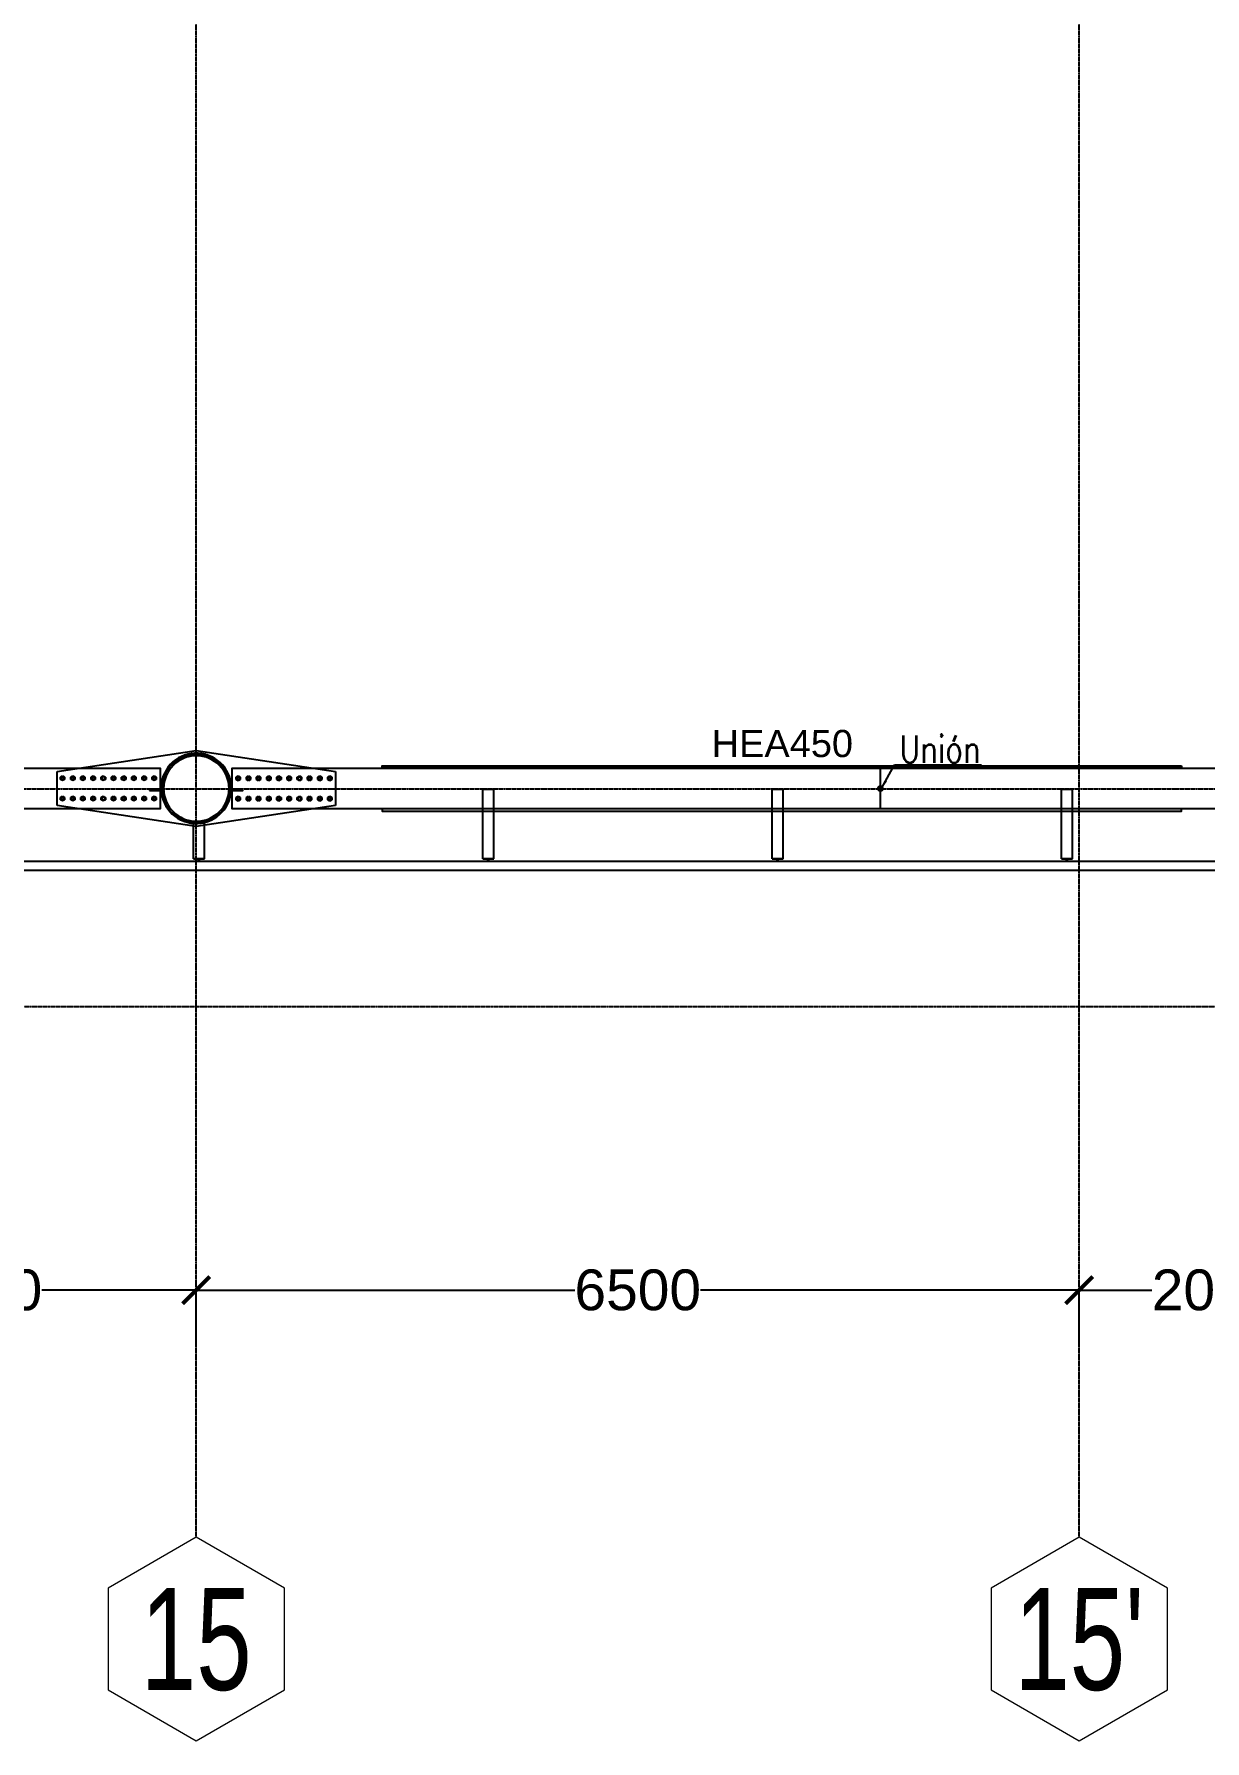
# Model space of a CAD drawing. Header units: millimetres. Extents: x -12345 to 95575, y -14368 to 31862.
# Drawn here: x 75306 to 83925, y -5407 to 7156 of the extents above; entities that cross this region are included whole.
import ezdxf
from ezdxf.enums import TextEntityAlignment as Align

# ---------------------------------------------------------------- set-up
doc = ezdxf.new("R2010")
doc.units = ezdxf.units.MM
doc.header["$LTSCALE"] = 0.95
doc.linetypes.add('DXK_LINE_DOT3', pattern=[5.9187, 2.979, -0.9799, 0.9799, -0.9799])
doc.layers.get('0').update_dxf_attribs({"color": 255})
for name, color, linetype, lineweight in [('0-3', 250, 'Continuous', 5), ('E_COLUMNAS-1', 1, 'Continuous', 25), ('E_COLUMNAS-3', 1, 'Continuous', 35), ('E_TEXTO', 3, 'Continuous', 9), ('E_VIGAS-1', 254, 'Continuous', 25), ('HCB_EJES', 1, 'DXK_LINE_DOT3', 9), ('S-COLS-HDLN-1', 52, 'Continuous', 9)]:
    doc.layers.add(name, color=color, linetype=linetype, lineweight=lineweight)
for name, color, linetype in [('COTAS', 8, 'Continuous'), ('HCB-EJES', 1, 'Continuous'), ('HCB-ROTULOS', 2, 'Continuous'), ('HCB_VIGAS', 4, 'Continuous'), ('UNIÒN', 6, 'Continuous')]:
    doc.layers.add(name, color=color, linetype=linetype)
doc.styles.add('CNI_COTAS', font='romans.shx', dxfattribs={"width": 0.8})
doc.styles.add('VERDANA', font='arial.ttf')
doc.dimstyles.new('1.125', dxfattribs={"dimscale": 0, "dimtxt": 300, "dimasz": 200, "dimexe": 4, "dimexo": 4, "dimgap": 15, "dimtad": 0, "dimdec": 0, "dimzin": 4, "dimdsep": 46, "dimtxsty": 'VERDANA', "dimblk": 'ARCHTICK', "dimcen": -10, "dimclrd": 256, "dimclrt": 3, "dimadec": 0, "dimazin": 0, "dimtfac": 1, "dimtdec": 0, "dimtmove": 2, "dimatfit": 0, "dimldrblk": 'OBLIQUE', "dimfxl": 0.05, "dimtolj": 1, "dimtzin": 0, "dimarcsym": 0})
doc.dimstyles.new('UNIÒN', dxfattribs={"dimscale": 0, "dimtxt": 200, "dimasz": 60, "dimexe": 4, "dimexo": 4, "dimgap": 15, "dimtad": 1, "dimdec": 0, "dimzin": 4, "dimdsep": 46, "dimtxsty": 'CNI_COTAS', "dimcen": -0.09, "dimclrd": 6, "dimclrt": 3, "dimadec": 0, "dimazin": 0, "dimtfac": 1, "dimtdec": 0, "dimtmove": 2, "dimatfit": 0, "dimfxl": 0.05, "dimtolj": 1, "dimtzin": 0, "dimarcsym": 0})

# ---------------------------------------------------------------- blocks, each defined once
blk = doc.blocks.new('EST_SFM_VIGA-METALICA-SECCION-C - EST_SFM_VIGA-METALICA-UPN160-1509776-_10_00m_N_E_-NIVEL-3 DOC')
at = {"layer": 'E_VIGAS-1'}
for p, q in [((44.822, 0.047), (-44.831, 0.047)), ((-44.831, -0.018), (44.822, -0.018))]:
    blk.add_line(p, q, dxfattribs=at)
blk = doc.blocks.new('DCTIB_CNI_EST_MOD-1A-FAC_0001_rvt-2-_10_00m_N_E_-NIVEL-3 DOC')
at = {"layer": 'E_VIGAS-1'}
for p, q in [((-4.053, 142.261), (-3.971, 142.261)), ((-4.053, 141.749), (-4.053, 142.261)), ((-3.971, 141.749), (-3.971, 142.261)), ((-1.923, 142.261), (-1.841, 142.261)), ((-1.923, 141.749), (-1.923, 142.261)), ((-1.841, 141.749), (-1.841, 142.261)), ((0.207, 142.261), (0.289, 142.261)), ((0.207, 141.749), (0.207, 142.261)), ((0.289, 141.749), (0.289, 142.261)), ((-6.183, 142.013), (-6.101, 142.013)), ((-6.183, 141.749), (-6.183, 142.013)), ((-6.101, 141.749), (-6.101, 142.013)), ((-6.101, 141.749), (-6.183, 141.749)), ((-6.183, 141.748), (-6.183, 141.749)), ((-6.183, 141.749), (-6.101, 141.749)), ((-6.155, 141.748), (-6.183, 141.748)), ((-6.145, 141.743), (-6.145, 141.748)), ((-6.145, 141.729), (-6.145, 141.743)), ((-6.14, 141.748), (-6.14, 141.743)), ((-6.14, 141.743), (-6.14, 141.729)), ((-6.101, 141.748), (-6.129, 141.748)), ((-6.101, 141.749), (-6.101, 141.748)), ((-3.971, 141.749), (-4.053, 141.749)), ((-4.053, 141.748), (-4.053, 141.749)), ((-4.053, 141.749), (-3.971, 141.749)), ((-4.025, 141.748), (-4.053, 141.748)), ((-4.015, 141.743), (-4.015, 141.748)), ((-4.015, 141.729), (-4.015, 141.743)), ((-4.01, 141.748), (-4.01, 141.743)), ((-4.01, 141.743), (-4.01, 141.729)), ((-3.971, 141.748), (-3.999, 141.748)), ((-3.971, 141.749), (-3.971, 141.748)), ((-1.841, 141.749), (-1.923, 141.749)), ((-1.923, 141.748), (-1.923, 141.749)), ((-1.923, 141.749), (-1.841, 141.749)), ((-1.895, 141.748), (-1.923, 141.748)), ((-1.885, 141.743), (-1.885, 141.748)), ((-1.885, 141.729), (-1.885, 141.743)), ((-1.88, 141.748), (-1.88, 141.743)), ((-1.88, 141.743), (-1.88, 141.729)), ((-1.841, 141.748), (-1.869, 141.748)), ((-1.841, 141.749), (-1.841, 141.748)), ((0.289, 141.749), (0.207, 141.749)), ((0.207, 141.748), (0.207, 141.749)), ((0.207, 141.749), (0.289, 141.749)), ((0.235, 141.748), (0.207, 141.748)), ((0.245, 141.743), (0.245, 141.748)), ((0.245, 141.729), (0.245, 141.743)), ((0.25, 141.748), (0.25, 141.743)), ((0.25, 141.743), (0.25, 141.729)), ((0.289, 141.748), (0.261, 141.748)), ((0.289, 141.749), (0.289, 141.748))]:
    blk.add_line(p, q, dxfattribs=at)
for points, knots in [([(-6.155, 141.748), (-6.154, 141.748), (-6.153, 141.748), (-6.15, 141.748), (-6.148, 141.747), (-6.146, 141.747), (-6.145, 141.745), (-6.145, 141.744), (-6.145, 141.743)], [0, 0, 0, 0, 0.142857, 0.285714, 0.428571, 0.571429, 0.785714, 1, 1, 1, 1]), ([(-6.145, 141.743), (-6.145, 141.744), (-6.145, 141.746), (-6.147, 141.747), (-6.148, 141.747), (-6.15, 141.748), (-6.151, 141.748), (-6.152, 141.748), (-6.154, 141.748), (-6.155, 141.748)], [0, 0, 0, 0, 0.285714, 0.428571, 0.571429, 0.678571, 0.732143, 0.785714, 1, 1, 1, 1]), ([(-6.129, 141.748), (-6.13, 141.748), (-6.131, 141.748), (-6.134, 141.748), (-6.136, 141.747), (-6.138, 141.747), (-6.139, 141.745), (-6.14, 141.744), (-6.14, 141.743)], [0, 0, 0, 0, 0.142857, 0.285714, 0.428571, 0.571429, 0.785714, 1, 1, 1, 1]), ([(-6.14, 141.743), (-6.14, 141.744), (-6.139, 141.746), (-6.138, 141.747), (-6.136, 141.747), (-6.135, 141.748), (-6.134, 141.748), (-6.132, 141.748), (-6.13, 141.748), (-6.129, 141.748)], [0, 0, 0, 0, 0.285714, 0.428571, 0.571429, 0.678571, 0.732143, 0.785714, 1, 1, 1, 1]), ([(-4.025, 141.748), (-4.024, 141.748), (-4.023, 141.748), (-4.02, 141.748), (-4.018, 141.747), (-4.016, 141.747), (-4.015, 141.745), (-4.015, 141.744), (-4.015, 141.743)], [0, 0, 0, 0, 0.142857, 0.285714, 0.428571, 0.571429, 0.785714, 1, 1, 1, 1]), ([(-4.015, 141.743), (-4.015, 141.744), (-4.015, 141.746), (-4.017, 141.747), (-4.018, 141.747), (-4.02, 141.748), (-4.021, 141.748), (-4.022, 141.748), (-4.024, 141.748), (-4.025, 141.748)], [0, 0, 0, 0, 0.285714, 0.428571, 0.571429, 0.678571, 0.732143, 0.785714, 1, 1, 1, 1]), ([(-3.999, 141.748), (-4, 141.748), (-4.001, 141.748), (-4.004, 141.748), (-4.006, 141.747), (-4.008, 141.747), (-4.009, 141.745), (-4.01, 141.744), (-4.01, 141.743)], [0, 0, 0, 0, 0.142857, 0.285714, 0.428571, 0.571429, 0.785714, 1, 1, 1, 1]), ([(-4.01, 141.743), (-4.01, 141.744), (-4.009, 141.746), (-4.008, 141.747), (-4.006, 141.747), (-4.005, 141.748), (-4.004, 141.748), (-4.002, 141.748), (-4, 141.748), (-3.999, 141.748)], [0, 0, 0, 0, 0.285714, 0.428571, 0.571429, 0.678571, 0.732143, 0.785714, 1, 1, 1, 1]), ([(-1.895, 141.748), (-1.894, 141.748), (-1.893, 141.748), (-1.89, 141.748), (-1.888, 141.747), (-1.886, 141.747), (-1.885, 141.745), (-1.885, 141.744), (-1.885, 141.743)], [0, 0, 0, 0, 0.142857, 0.285714, 0.428571, 0.571429, 0.785714, 1, 1, 1, 1]), ([(-1.885, 141.743), (-1.885, 141.744), (-1.885, 141.746), (-1.887, 141.747), (-1.888, 141.747), (-1.89, 141.748), (-1.891, 141.748), (-1.892, 141.748), (-1.894, 141.748), (-1.895, 141.748)], [0, 0, 0, 0, 0.285714, 0.428571, 0.571429, 0.678571, 0.732143, 0.785714, 1, 1, 1, 1]), ([(-1.869, 141.748), (-1.87, 141.748), (-1.871, 141.748), (-1.874, 141.748), (-1.876, 141.747), (-1.878, 141.747), (-1.879, 141.745), (-1.88, 141.744), (-1.88, 141.743)], [0, 0, 0, 0, 0.142857, 0.285714, 0.428571, 0.571429, 0.785714, 1, 1, 1, 1]), ([(-1.88, 141.743), (-1.88, 141.744), (-1.879, 141.746), (-1.878, 141.747), (-1.876, 141.747), (-1.875, 141.748), (-1.874, 141.748), (-1.872, 141.748), (-1.87, 141.748), (-1.869, 141.748)], [0, 0, 0, 0, 0.285714, 0.428571, 0.571429, 0.678571, 0.732143, 0.785714, 1, 1, 1, 1]), ([(0.235, 141.748), (0.236, 141.748), (0.237, 141.748), (0.24, 141.748), (0.242, 141.747), (0.244, 141.747), (0.245, 141.745), (0.245, 141.744), (0.245, 141.743)], [0, 0, 0, 0, 0.142857, 0.285714, 0.428571, 0.571429, 0.785714, 1, 1, 1, 1]), ([(0.245, 141.743), (0.245, 141.744), (0.245, 141.746), (0.243, 141.747), (0.242, 141.747), (0.24, 141.748), (0.239, 141.748), (0.238, 141.748), (0.236, 141.748), (0.235, 141.748)], [0, 0, 0, 0, 0.285714, 0.428571, 0.571429, 0.678571, 0.732143, 0.785714, 1, 1, 1, 1]), ([(0.261, 141.748), (0.26, 141.748), (0.259, 141.748), (0.256, 141.748), (0.254, 141.747), (0.252, 141.747), (0.251, 141.745), (0.25, 141.744), (0.25, 141.743)], [0, 0, 0, 0, 0.142857, 0.285714, 0.428571, 0.571429, 0.785714, 1, 1, 1, 1]), ([(0.25, 141.743), (0.25, 141.744), (0.251, 141.746), (0.252, 141.747), (0.254, 141.747), (0.255, 141.748), (0.256, 141.748), (0.258, 141.748), (0.26, 141.748), (0.261, 141.748)], [0, 0, 0, 0, 0.285714, 0.428571, 0.571429, 0.678571, 0.732143, 0.785714, 1, 1, 1, 1])]:
    blk.add_open_spline(points, degree=3, knots=knots, dxfattribs=at)
blk.add_blockref('EST_SFM_VIGA-METALICA-SECCION-C - EST_SFM_VIGA-METALICA-UPN160-1509776-_10_00m_N_E_-NIVEL-3 DOC', (-41.042, 141.682), dxfattribs=at)
blk = doc.blocks.new('EST_SCM_COLUMNA-METALICA-SECCION-CIRCULAR - EST_SCM_COLUMNA-TUBULAR-CIRCULAR_PTEØ_20__e_12_7mm-2797865-_10_00m_N_E_-NIVEL-3 DOC')
at = {"layer": 'S-COLS-HDLN-1'}
h = blk.add_hatch(dxfattribs=at)
h.set_pattern_fill('FP_12', color=256, style=0, pattern_type=2)
h.set_pattern_definition([(45, (-142.266, -6.162), (-0.15909903, 0.15909903), [])])
h.paths.add_polyline_path([(-0.254, 0), (-0.248, -0.054), (-0.231, -0.105), (-0.204, -0.15), (-0.17, -0.189), (-0.127, -0.22), (-0.078, -0.242), (-0.027, -0.253), (0.027, -0.253), (0.078, -0.242), (0.131, -0.217), (0.17, -0.189), (0.205, -0.149), (0.232, -0.103), (0.248, -0.053), (0.253, 0.008), (0.248, 0.054), (0.231, 0.105), (0.204, 0.15), (0.17, 0.189), (0.127, 0.22), (0.078, 0.242), (0.021, 0.253), (-0.027, 0.253), (-0.078, 0.242), (-0.131, 0.217), (-0.17, 0.189), (-0.205, 0.149), (-0.232, 0.103), (-0.248, 0.053), (-0.253, 0.008)])
h.paths.add_polyline_path([(-0.241, 0), (-0.235, 0.054), (-0.217, 0.105), (-0.189, 0.15), (-0.15, 0.189), (-0.097, 0.22), (-0.054, 0.235), (0.006, 0.241), (0.054, 0.235), (0.109, 0.215), (0.155, 0.184), (0.189, 0.149), (0.218, 0.103), (0.235, 0.053), (0.241, 0), (0.235, -0.054), (0.217, -0.105), (0.189, -0.15), (0.15, -0.189), (0.097, -0.22), (0.052, -0.235), (0, -0.241), (-0.055, -0.235), (-0.105, -0.217), (-0.15, -0.189), (-0.189, -0.149), (-0.218, -0.103), (-0.235, -0.053)])
at = {"layer": 'E_COLUMNAS-1'}
for radius, start, end in [(0.254, 360, 180), (0.241, 0, 180), (0.254, 180, 360), (0.241, 180, 0)]:
    blk.add_arc((0, 0), radius, start, end, dxfattribs=at)
blk = doc.blocks.new('Part-72574620-2263 - 1471')
at = {"color": 253, "linetype": 'Continuous'}
for p, q in [((88199, 7909), (89223, 8062)), ((89223, 8062), (90247, 7909)), ((88199, 7659), (88199, 7909)), ((90247, 7909), (90247, 7659)), ((89223, 7504), (88199, 7659)), ((90247, 7659), (89223, 7504))]:
    blk.add_line(p, q, dxfattribs=at)
for start, end in [(81, 261), (261, 81)]:
    blk.add_arc((89223, 7785), 259, start, end, dxfattribs=at)
blk = doc.blocks.new('Bolt-72574620-2264 - 1471')
at = {"color": 253, "linetype": 'Continuous'}
for p, q in [((89517, 7867), (89532, 7876)), ((89517, 7850), (89517, 7867)), ((89532, 7841), (89517, 7850)), ((89532, 7876), (89547, 7867)), ((89547, 7850), (89532, 7841)), ((89547, 7867), (89547, 7850)), ((89592, 7867), (89607, 7876)), ((89592, 7850), (89592, 7867)), ((89607, 7841), (89592, 7850)), ((89607, 7876), (89622, 7867)), ((89622, 7850), (89607, 7841)), ((89622, 7867), (89622, 7850)), ((89667, 7867), (89682, 7876)), ((89667, 7850), (89667, 7867)), ((89682, 7841), (89667, 7850)), ((89682, 7876), (89697, 7867)), ((89697, 7850), (89682, 7841)), ((89697, 7867), (89697, 7850)), ((89742, 7867), (89757, 7876)), ((89742, 7850), (89742, 7867)), ((89757, 7841), (89742, 7850)), ((89757, 7876), (89772, 7867)), ((89772, 7850), (89757, 7841)), ((89772, 7867), (89772, 7850)), ((89817, 7867), (89832, 7876)), ((89817, 7850), (89817, 7867)), ((89832, 7841), (89817, 7850)), ((89832, 7876), (89847, 7867)), ((89847, 7850), (89832, 7841)), ((89847, 7867), (89847, 7850)), ((89892, 7867), (89907, 7876)), ((89892, 7850), (89892, 7867)), ((89907, 7841), (89892, 7850)), ((89907, 7876), (89922, 7867)), ((89922, 7850), (89907, 7841)), ((89922, 7867), (89922, 7850)), ((89967, 7867), (89982, 7876)), ((89967, 7850), (89967, 7867)), ((89982, 7841), (89967, 7850)), ((89982, 7876), (89997, 7867)), ((89997, 7850), (89982, 7841)), ((89997, 7867), (89997, 7850)), ((90042, 7867), (90057, 7876)), ((90042, 7850), (90042, 7867)), ((90057, 7841), (90042, 7850)), ((90057, 7876), (90072, 7867)), ((90072, 7850), (90057, 7841)), ((90072, 7867), (90072, 7850)), ((90117, 7867), (90132, 7876)), ((90117, 7850), (90117, 7867)), ((90132, 7841), (90117, 7850)), ((90132, 7876), (90147, 7867)), ((90147, 7850), (90132, 7841)), ((90147, 7867), (90147, 7850)), ((90192, 7867), (90207, 7876)), ((90192, 7850), (90192, 7867)), ((90207, 7841), (90192, 7850)), ((90207, 7876), (90222, 7867)), ((90222, 7850), (90207, 7841)), ((90222, 7867), (90222, 7850)), ((89517, 7717), (89532, 7726)), ((89517, 7700), (89517, 7717)), ((89532, 7691), (89517, 7700)), ((89532, 7726), (89547, 7717)), ((89547, 7700), (89532, 7691)), ((89547, 7717), (89547, 7700)), ((89592, 7717), (89607, 7726)), ((89592, 7700), (89592, 7717)), ((89607, 7691), (89592, 7700)), ((89607, 7726), (89622, 7717)), ((89622, 7700), (89607, 7691)), ((89622, 7717), (89622, 7700)), ((89667, 7717), (89682, 7726)), ((89667, 7700), (89667, 7717)), ((89682, 7691), (89667, 7700)), ((89682, 7726), (89697, 7717)), ((89697, 7700), (89682, 7691)), ((89697, 7717), (89697, 7700)), ((89742, 7717), (89757, 7726)), ((89742, 7700), (89742, 7717)), ((89757, 7691), (89742, 7700)), ((89757, 7726), (89772, 7717)), ((89772, 7700), (89757, 7691)), ((89772, 7717), (89772, 7700)), ((89817, 7717), (89832, 7726)), ((89817, 7700), (89817, 7717)), ((89832, 7691), (89817, 7700)), ((89832, 7726), (89847, 7717)), ((89847, 7700), (89832, 7691)), ((89847, 7717), (89847, 7700)), ((89892, 7717), (89907, 7726)), ((89892, 7700), (89892, 7717)), ((89907, 7691), (89892, 7700)), ((89907, 7726), (89922, 7717)), ((89922, 7700), (89907, 7691)), ((89922, 7717), (89922, 7700)), ((89967, 7717), (89982, 7726)), ((89967, 7700), (89967, 7717)), ((89982, 7691), (89967, 7700)), ((89982, 7726), (89997, 7717)), ((89997, 7700), (89982, 7691)), ((89997, 7717), (89997, 7700)), ((90042, 7717), (90057, 7726)), ((90042, 7700), (90042, 7717)), ((90057, 7691), (90042, 7700)), ((90057, 7726), (90072, 7717)), ((90072, 7700), (90057, 7691)), ((90072, 7717), (90072, 7700)), ((90117, 7717), (90132, 7726)), ((90117, 7700), (90117, 7717)), ((90132, 7691), (90117, 7700)), ((90132, 7726), (90147, 7717)), ((90147, 7700), (90132, 7691)), ((90147, 7717), (90147, 7700)), ((90192, 7717), (90207, 7726)), ((90192, 7700), (90192, 7717)), ((90207, 7691), (90192, 7700)), ((90207, 7726), (90222, 7717)), ((90222, 7700), (90207, 7691)), ((90222, 7717), (90222, 7700))]:
    blk.add_line(p, q, dxfattribs=at)
for centre, radius, start, end in [((89532, 7858), 11.5, 18, 198), ((89532, 7858), 11.5, 198, 18), ((89532, 7858), 10, 90, 270), ((89532, 7858), 10, 270, 90), ((89607, 7858), 11.5, 18, 198), ((89607, 7858), 11.5, 198, 18), ((89607, 7858), 10, 90, 270), ((89607, 7858), 10, 270, 90), ((89682, 7858), 11.5, 18, 198), ((89682, 7858), 11.5, 198, 18), ((89682, 7858), 10, 90, 270), ((89682, 7858), 10, 270, 90), ((89757, 7858), 11.5, 18, 198), ((89757, 7858), 11.5, 198, 18), ((89757, 7858), 10, 90, 270), ((89757, 7858), 10, 270, 90), ((89832, 7858), 11.5, 18, 198), ((89832, 7858), 11.5, 198, 18), ((89832, 7858), 10, 90, 270), ((89832, 7858), 10, 270, 90), ((89907, 7858), 11.5, 18, 198), ((89907, 7858), 11.5, 198, 18), ((89907, 7858), 10, 90, 270), ((89907, 7858), 10, 270, 90), ((89982, 7858), 11.5, 18, 198), ((89982, 7858), 11.5, 198, 18), ((89982, 7858), 10, 90, 270), ((89982, 7858), 10, 270, 90), ((90057, 7858), 11.5, 18, 198), ((90057, 7858), 11.5, 198, 18), ((90057, 7858), 10, 90, 270), ((90057, 7858), 10, 270, 90), ((90132, 7858), 11.5, 18, 198), ((90132, 7858), 11.5, 198, 18), ((90132, 7858), 10, 90, 270), ((90132, 7858), 10, 270, 90), ((90207, 7858), 11.5, 18, 198), ((90207, 7858), 11.5, 198, 18), ((90207, 7858), 10, 90, 270), ((90207, 7858), 10, 270, 90), ((89532, 7708), 11.5, 18, 198), ((89532, 7708), 11.5, 198, 18), ((89532, 7708), 10, 90, 270), ((89532, 7708), 10, 270, 90), ((89607, 7708), 11.5, 18, 198), ((89607, 7708), 11.5, 198, 18), ((89607, 7708), 10, 90, 270), ((89607, 7708), 10, 270, 90), ((89682, 7708), 11.5, 18, 198), ((89682, 7708), 11.5, 198, 18), ((89682, 7708), 10, 90, 270), ((89682, 7708), 10, 270, 90), ((89757, 7708), 11.5, 18, 198), ((89757, 7708), 11.5, 198, 18), ((89757, 7708), 10, 90, 270), ((89757, 7708), 10, 270, 90), ((89832, 7708), 11.5, 18, 198), ((89832, 7708), 11.5, 198, 18), ((89832, 7708), 10, 90, 270), ((89832, 7708), 10, 270, 90), ((89907, 7708), 11.5, 18, 198), ((89907, 7708), 11.5, 198, 18), ((89907, 7708), 10, 90, 270), ((89907, 7708), 10, 270, 90), ((89982, 7708), 11.5, 18, 198), ((89982, 7708), 11.5, 198, 18), ((89982, 7708), 10, 90, 270), ((89982, 7708), 10, 270, 90), ((90057, 7708), 11.5, 18, 198), ((90057, 7708), 11.5, 198, 18), ((90057, 7708), 10, 90, 270), ((90057, 7708), 10, 270, 90), ((90132, 7708), 11.5, 18, 198), ((90132, 7708), 11.5, 198, 18), ((90132, 7708), 10, 90, 270), ((90132, 7708), 10, 270, 90), ((90207, 7708), 11.5, 18, 198), ((90207, 7708), 11.5, 198, 18), ((90207, 7708), 10, 90, 270), ((90207, 7708), 10, 270, 90)]:
    blk.add_arc(centre, radius, start, end, dxfattribs=at)
blk = doc.blocks.new('Bolt-72574620-2265 - 1471')
at = {"color": 253, "linetype": 'Continuous'}
for p, q in [((88224, 7868), (88239, 7876)), ((88224, 7850), (88224, 7868)), ((88239, 7842), (88224, 7850)), ((88239, 7876), (88254, 7868)), ((88254, 7850), (88239, 7842)), ((88254, 7868), (88254, 7850)), ((88299, 7868), (88314, 7876)), ((88299, 7850), (88299, 7868)), ((88314, 7842), (88299, 7850)), ((88314, 7876), (88329, 7868)), ((88329, 7850), (88314, 7842)), ((88329, 7868), (88329, 7850)), ((88374, 7868), (88389, 7876)), ((88374, 7850), (88374, 7868)), ((88389, 7842), (88374, 7850)), ((88389, 7876), (88404, 7868)), ((88404, 7850), (88389, 7842)), ((88404, 7868), (88404, 7850)), ((88449, 7868), (88464, 7876)), ((88449, 7850), (88449, 7868)), ((88464, 7842), (88449, 7850)), ((88464, 7876), (88479, 7868)), ((88479, 7850), (88464, 7842)), ((88479, 7868), (88479, 7850)), ((88524, 7868), (88539, 7876)), ((88524, 7850), (88524, 7868)), ((88539, 7842), (88524, 7850)), ((88539, 7876), (88554, 7868)), ((88554, 7850), (88539, 7842)), ((88554, 7868), (88554, 7850)), ((88599, 7868), (88614, 7876)), ((88599, 7850), (88599, 7868)), ((88614, 7842), (88599, 7850)), ((88614, 7876), (88629, 7868)), ((88629, 7850), (88614, 7842)), ((88629, 7868), (88629, 7850)), ((88674, 7868), (88689, 7876)), ((88674, 7850), (88674, 7868)), ((88689, 7842), (88674, 7850)), ((88689, 7876), (88704, 7868)), ((88704, 7850), (88689, 7842)), ((88704, 7868), (88704, 7850)), ((88749, 7868), (88764, 7876)), ((88749, 7850), (88749, 7868)), ((88764, 7842), (88749, 7850)), ((88764, 7876), (88779, 7868)), ((88779, 7850), (88764, 7842)), ((88779, 7868), (88779, 7850)), ((88824, 7868), (88839, 7876)), ((88824, 7850), (88824, 7868)), ((88839, 7842), (88824, 7850)), ((88839, 7876), (88854, 7868)), ((88854, 7850), (88839, 7842)), ((88854, 7868), (88854, 7850)), ((88899, 7868), (88914, 7876)), ((88899, 7850), (88899, 7868)), ((88914, 7842), (88899, 7850)), ((88914, 7876), (88929, 7868)), ((88929, 7850), (88914, 7842)), ((88929, 7868), (88929, 7850)), ((88224, 7718), (88239, 7726)), ((88224, 7700), (88224, 7718)), ((88239, 7692), (88224, 7700)), ((88239, 7726), (88254, 7718)), ((88254, 7700), (88239, 7692)), ((88254, 7718), (88254, 7700)), ((88299, 7718), (88314, 7726)), ((88299, 7700), (88299, 7718)), ((88314, 7692), (88299, 7700)), ((88314, 7726), (88329, 7718)), ((88329, 7700), (88314, 7692)), ((88329, 7718), (88329, 7700)), ((88374, 7718), (88389, 7726)), ((88374, 7700), (88374, 7718)), ((88389, 7692), (88374, 7700)), ((88389, 7726), (88404, 7718)), ((88404, 7700), (88389, 7692)), ((88404, 7718), (88404, 7700)), ((88449, 7718), (88464, 7726)), ((88449, 7700), (88449, 7718)), ((88464, 7692), (88449, 7700)), ((88464, 7726), (88479, 7718)), ((88479, 7700), (88464, 7692)), ((88479, 7718), (88479, 7700)), ((88524, 7718), (88539, 7726)), ((88524, 7700), (88524, 7718)), ((88539, 7692), (88524, 7700)), ((88539, 7726), (88554, 7718)), ((88554, 7700), (88539, 7692)), ((88554, 7718), (88554, 7700)), ((88599, 7718), (88614, 7726)), ((88599, 7700), (88599, 7718)), ((88614, 7692), (88599, 7700)), ((88614, 7726), (88629, 7718)), ((88629, 7700), (88614, 7692)), ((88629, 7718), (88629, 7700)), ((88674, 7718), (88689, 7726)), ((88674, 7700), (88674, 7718)), ((88689, 7692), (88674, 7700)), ((88689, 7726), (88704, 7718)), ((88704, 7700), (88689, 7692)), ((88704, 7718), (88704, 7700)), ((88749, 7718), (88764, 7726)), ((88749, 7700), (88749, 7718)), ((88764, 7692), (88749, 7700)), ((88764, 7726), (88779, 7718)), ((88779, 7700), (88764, 7692)), ((88779, 7718), (88779, 7700)), ((88824, 7718), (88839, 7726)), ((88824, 7700), (88824, 7718)), ((88839, 7692), (88824, 7700)), ((88839, 7726), (88854, 7718)), ((88854, 7700), (88839, 7692)), ((88854, 7718), (88854, 7700)), ((88899, 7718), (88914, 7726)), ((88899, 7700), (88899, 7718)), ((88914, 7692), (88899, 7700)), ((88914, 7726), (88929, 7718)), ((88929, 7700), (88914, 7692)), ((88929, 7718), (88929, 7700))]:
    blk.add_line(p, q, dxfattribs=at)
for centre, radius, start, end in [((88239, 7859), 11.5, 18.0041, 198.0041), ((88239, 7859), 11.5, 198.0041, 18.0041), ((88239, 7859), 10, 90.0041, 270.0041), ((88239, 7859), 10, 270.0041, 90.0041), ((88314, 7859), 11.5, 18.0041, 198.0041), ((88314, 7859), 11.5, 198.0041, 18.0041), ((88314, 7859), 10, 90.0041, 270.0041), ((88314, 7859), 10, 270.0041, 90.0041), ((88389, 7859), 11.5, 18.0041, 198.0041), ((88389, 7859), 11.5, 198.0041, 18.0041), ((88389, 7859), 10, 90.0041, 270.0041), ((88389, 7859), 10, 270.0041, 90.0041), ((88464, 7859), 11.5, 18.0041, 198.0041), ((88464, 7859), 11.5, 198.0041, 18.0041), ((88464, 7859), 10, 90.0041, 270.0041), ((88464, 7859), 10, 270.0041, 90.0041), ((88539, 7859), 11.5, 18.0041, 198.0041), ((88539, 7859), 11.5, 198.0041, 18.0041), ((88539, 7859), 10, 90.0041, 270.0041), ((88539, 7859), 10, 270.0041, 90.0041), ((88614, 7859), 11.5, 18.0041, 198.0041), ((88614, 7859), 11.5, 198.0041, 18.0041), ((88614, 7859), 10, 90.0041, 270.0041), ((88614, 7859), 10, 270.0041, 90.0041), ((88689, 7859), 11.5, 18.0041, 198.0041), ((88689, 7859), 11.5, 198.0041, 18.0041), ((88689, 7859), 10, 90.0041, 270.0041), ((88689, 7859), 10, 270.0041, 90.0041), ((88764, 7859), 11.5, 18.0041, 198.0041), ((88764, 7859), 11.5, 198.0041, 18.0041), ((88764, 7859), 10, 90.0041, 270.0041), ((88764, 7859), 10, 270.0041, 90.0041), ((88839, 7859), 11.5, 18.0041, 198.0041), ((88839, 7859), 11.5, 198.0041, 18.0041), ((88839, 7859), 10, 90.0041, 270.0041), ((88839, 7859), 10, 270.0041, 90.0041), ((88914, 7859), 11.5, 18.0041, 198.0041), ((88914, 7859), 11.5, 198.0041, 18.0041), ((88914, 7859), 10, 90.0041, 270.0041), ((88914, 7859), 10, 270.0041, 90.0041), ((88239, 7709), 11.5, 18.0041, 198.0041), ((88239, 7709), 11.5, 198.0041, 18.0041), ((88239, 7709), 10, 90.0041, 270.0041), ((88239, 7709), 10, 270.0041, 90.0041), ((88314, 7709), 11.5, 18.0041, 198.0041), ((88314, 7709), 11.5, 198.0041, 18.0041), ((88314, 7709), 10, 90.0041, 270.0041), ((88314, 7709), 10, 270.0041, 90.0041), ((88389, 7709), 11.5, 18.0041, 198.0041), ((88389, 7709), 11.5, 198.0041, 18.0041), ((88389, 7709), 10, 90.0041, 270.0041), ((88389, 7709), 10, 270.0041, 90.0041), ((88464, 7709), 11.5, 18.0041, 198.0041), ((88464, 7709), 11.5, 198.0041, 18.0041), ((88464, 7709), 10, 90.0041, 270.0041), ((88464, 7709), 10, 270.0041, 90.0041), ((88539, 7709), 11.5, 18.0041, 198.0041), ((88539, 7709), 11.5, 198.0041, 18.0041), ((88539, 7709), 10, 90.0041, 270.0041), ((88539, 7709), 10, 270.0041, 90.0041), ((88614, 7709), 11.5, 18.0041, 198.0041), ((88614, 7709), 11.5, 198.0041, 18.0041), ((88614, 7709), 10, 90.0041, 270.0041), ((88614, 7709), 10, 270.0041, 90.0041), ((88689, 7709), 11.5, 18.0041, 198.0041), ((88689, 7709), 11.5, 198.0041, 18.0041), ((88689, 7709), 10, 90.0041, 270.0041), ((88689, 7709), 10, 270.0041, 90.0041), ((88764, 7709), 11.5, 18.0041, 198.0041), ((88764, 7709), 11.5, 198.0041, 18.0041), ((88764, 7709), 10, 90.0041, 270.0041), ((88764, 7709), 10, 270.0041, 90.0041), ((88839, 7709), 11.5, 18.0041, 198.0041), ((88839, 7709), 11.5, 198.0041, 18.0041), ((88839, 7709), 10, 90.0041, 270.0041), ((88839, 7709), 10, 270.0041, 90.0041), ((88914, 7709), 11.5, 18.0041, 198.0041), ((88914, 7709), 11.5, 198.0041, 18.0041), ((88914, 7709), 10, 90.0041, 270.0041), ((88914, 7709), 10, 270.0041, 90.0041)]:
    blk.add_arc(centre, radius, start, end, dxfattribs=at)
blk = doc.blocks.new('_ArchTick')
at = {"color": 0, "linetype": 'ByBlock', "const_width": 0.15}
blk.add_lwpolyline([(-0.5, -0.5), (0.5, 0.5)], dxfattribs=at)
blk = doc.blocks.new('*D622')
at = {"layer": 'COTAS', "color": 0, "lineweight": -2, "transparency": 16777216}
for p, q in [((76500, -2507), (76500, -2085)), ((83000, -2507), (83000, -2085))]:
    blk.add_line(p, q, dxfattribs=at)
at = {"layer": 'COTAS', "lineweight": -2, "transparency": 16777216}
for p, q in [((76500, -2089), (79287, -2089)), ((83000, -2089), (80213, -2089))]:
    blk.add_line(p, q, dxfattribs=at)
at = {"layer": 'Defpoints', "color": 0, "transparency": 16777216}
for p in [(76500, -2089), (76500, -2511), (83000, -2511)]:
    blk.add_point(p, dxfattribs=at)
at = {"layer": 'COTAS', "lineweight": -2, "transparency": 16777216, "xscale": 200, "yscale": 200, "zscale": 200, "rotation": 180}
blk.add_blockref('_ArchTick', (76500, -2089), dxfattribs=at)
at = {"layer": 'COTAS', "lineweight": -2, "transparency": 16777216, "xscale": 200, "yscale": 200, "zscale": 200}
blk.add_blockref('_ArchTick', (83000, -2089), dxfattribs=at)
at = {"layer": 'COTAS', "color": 3, "transparency": 16777216, "insert": (79750, -2089), "char_height": 300, "attachment_point": 5, "style": 'VERDANA'}
blk.add_mtext('\\A1;6500', dxfattribs=at)
blk = doc.blocks.new('_Oblique')
at = {"color": 0, "linetype": 'ByBlock', "lineweight": -2}
blk.add_line((-0.5, -0.5), (0.5, 0.5), dxfattribs=at)
blk = doc.blocks.new('*D628')
at = {"layer": 'COTAS', "color": 0, "lineweight": -2, "transparency": 16777216}
for p, q in [((73300, -2507), (73300, -2085)), ((76500, -2507), (76500, -2085))]:
    blk.add_line(p, q, dxfattribs=at)
at = {"layer": 'COTAS', "lineweight": -2, "transparency": 16777216}
for p, q in [((73300, -2089), (74438, -2089)), ((76500, -2089), (75362, -2089))]:
    blk.add_line(p, q, dxfattribs=at)
at = {"layer": 'Defpoints', "color": 0, "transparency": 16777216}
for p in [(76500, -2089), (73300, -2511), (76500, -2511)]:
    blk.add_point(p, dxfattribs=at)
at = {"layer": 'COTAS', "lineweight": -2, "transparency": 16777216, "xscale": 200, "yscale": 200, "zscale": 200, "rotation": 180}
blk.add_blockref('_ArchTick', (73300, -2089), dxfattribs=at)
at = {"layer": 'COTAS', "lineweight": -2, "transparency": 16777216, "xscale": 200, "yscale": 200, "zscale": 200}
blk.add_blockref('_ArchTick', (76500, -2089), dxfattribs=at)
at = {"layer": 'COTAS', "color": 3, "transparency": 16777216, "insert": (74900, -2089), "char_height": 300, "attachment_point": 5, "style": 'VERDANA'}
blk.add_mtext('\\A1;3200', dxfattribs=at)
blk = doc.blocks.new('*D629')
at = {"layer": 'COTAS', "color": 0, "lineweight": -2, "transparency": 16777216}
for p, q in [((83000, -2507), (83000, -2085)), ((85000, -2507), (85000, -2085))]:
    blk.add_line(p, q, dxfattribs=at)
at = {"layer": 'COTAS', "lineweight": -2, "transparency": 16777216}
for p, q in [((83000, -2089), (83535, -2089)), ((85000, -2089), (84465, -2089))]:
    blk.add_line(p, q, dxfattribs=at)
at = {"layer": 'Defpoints', "color": 0, "transparency": 16777216}
for p in [(85000, -2089), (83000, -2511), (85000, -2511)]:
    blk.add_point(p, dxfattribs=at)
at = {"layer": 'COTAS', "lineweight": -2, "transparency": 16777216, "xscale": 200, "yscale": 200, "zscale": 200, "rotation": 180}
blk.add_blockref('_ArchTick', (83000, -2089), dxfattribs=at)
at = {"layer": 'COTAS', "lineweight": -2, "transparency": 16777216, "xscale": 200, "yscale": 200, "zscale": 200}
blk.add_blockref('_ArchTick', (85000, -2089), dxfattribs=at)
at = {"layer": 'COTAS', "color": 3, "transparency": 16777216, "insert": (84000, -2089), "char_height": 300, "attachment_point": 5, "style": 'VERDANA'}
blk.add_mtext('\\A1;2000', dxfattribs=at)

msp = doc.modelspace()

# ---------------------------------------------------------------- linework, layer by layer
at = {"layer": 'HCB-EJES', "linetype": 'DXK_LINE_DOT3'}
for p, q in [((76500, -3906.8), (76500, 29407)), ((83000, -3906.8), (83000, 29407)), ((-6888.4, 1600), (90118.8, 1600)), ((-10844.5, 0), (94075, 0))]:
    msp.add_line(p, q, dxfattribs=at)
at = {"layer": 'HCB_EJES', "color": 40, "linetype": 'ByBlock', "true_color": 0xf8d731}
for points in [[(75850.5, -5031.8), (76500, -5406.8), (77149.5, -5031.8), (77149.5, -4281.8), (76500, -3906.8), (75850.5, -4281.8)], [(82350.5, -5031.8), (83000, -5406.8), (83649.5, -5031.8), (83649.5, -4281.8), (83000, -3906.8), (82350.5, -4281.8)]]:
    msp.add_lwpolyline(points, close=True, dxfattribs=at)
at = {"layer": 'HCB_VIGAS'}
for points in [[(83752.4, 1769.4), (83752.4, 1753.4), (77868.8, 1753.4), (77868.8, 1769.4)], [(68145, 1753.4), (76233.3, 1753.4), (76233.3, 1453.4), (76233.3, 1453.4), (68145, 1453.4)], [(76156.1, 1587.6), (76246.1, 1587.6), (76246.1, 1597.6), (76156.1, 1597.6)], [(76843.8, 1597.6), (76753.8, 1597.6), (76753.8, 1587.6), (76843.8, 1587.6)], [(83752.4, 1453.4), (77868.8, 1453.4), (77868.8, 1437.4), (83752.4, 1437.4)]]:
    msp.add_lwpolyline(points, close=True, dxfattribs=at)
msp.add_lwpolyline([(76764, 1453.4), (76764, 1753.4), (84863, 1753.4), (84863, 1453.4), (76764, 1453.4), (76764, 1453.4)], dxfattribs=at)
at = {"layer": 'UNIÒN'}
msp.add_lwpolyline([(81536.1, 1453.1), (81536.1, 1753.1)], dxfattribs=at)
at = {"layer": 'UNIÒN', "color": 2, "const_width": 25}
msp.add_lwpolyline([(81536.1, 1590.5, 1), (81536.1, 1615.5, 1)], format="xyb", close=True, dxfattribs=at)

# ---------------------------------------------------------------- block references
for name in ['Part-72574620-2263 - 1471', 'Bolt-72574620-2265 - 1471', 'Bolt-72574620-2264 - 1471']:
    msp.add_blockref(name, (-12723.3, -6180))
at = {"layer": '0-3', "lineweight": 0, "xscale": 1000.000000003685, "yscale": 1000.000000003685, "zscale": 1000.000000003685}
msp.add_blockref('DCTIB_CNI_EST_MOD-1A-FAC_0001_rvt-2-_10_00m_N_E_-NIVEL-3 DOC', (82662.1, -140662.4), dxfattribs=at)
at = {"layer": 'E_COLUMNAS-3', "rotation": 89.9999999999999}
for xscale, yscale, zscale in [(1000.000000003685, 1000.000000003685, 1000.000000003685), (999.9999999999967, 999.9999999999967, 999.9999999999967)]:
    msp.add_blockref('EST_SCM_COLUMNA-METALICA-SECCION-CIRCULAR - EST_SCM_COLUMNA-TUBULAR-CIRCULAR_PTEØ_20__e_12_7mm-2797865-_10_00m_N_E_-NIVEL-3 DOC', (76500, 1603.4), dxfattribs=dict(at, xscale=xscale, yscale=yscale, zscale=zscale))

# ---------------------------------------------------------------- texts
at = {"layer": 'E_TEXTO', "style": 'VERDANA'}
msp.add_text('HEA450', height=200, dxfattribs=at).set_placement((80814.4, 1834.6), align=Align.CENTER)
at = {"layer": 'HCB-ROTULOS', "color": 4, "style": 'VERDANA', "width": 0.7}
for s, p in [('15', (76500, -4656.8)), ("15'", (83000, -4656.8))]:
    msp.add_text(s, height=750, dxfattribs=at).set_placement(p, align=Align.MIDDLE_CENTER)
at = {"layer": 'UNIÒN', "color": 3, "insert": (81677.6, 1793.5), "char_height": 200, "attachment_point": 7, "style": 'CNI_COTAS'}
msp.add_mtext('Unión', dxfattribs=at)

# ---------------------------------------------------------------- dimensions: what is measured, and where the dimension line sits
at = {"layer": 'COTAS'}
for base, p1, p2, picture, middle in [((76500, -2089.1), (73300, -2511.2), (76500, -2511.2), '*D628', (74900, -2089.1)), ((85000, -2089.1), (83000, -2511.2), (85000, -2511.2), '*D629', (84000, -2089.1))]:
    dim = msp.add_linear_dim(base=base, p1=p1, p2=p2, angle=180, dimstyle='1.125', override={"dimscale": 1}, dxfattribs=at)
    dim.commit()
    dim.dimension.update_dxf_attribs({"geometry": picture, "text_midpoint": middle})
dim = msp.add_linear_dim(base=(76500, -2089.1), p1=(83000, -2511.2), p2=(76500, -2511.2), dimstyle='1.125', override={"dimscale": 1}, dxfattribs=at)
dim.commit()
dim.dimension.update_dxf_attribs({"geometry": '*D622', "text_midpoint": (79750, -2089.1)})

# ---------------------------------------------------------------- leaders
at = {"layer": 'UNIÒN', "annotation_type": 0, "has_hookline": 1, "hookline_direction": 0, "text_width": 601.9}
msp.add_leader([(81547.8, 1607.5), (81641.1, 1778.5), (81662.6, 1778.5)], dimstyle='UNIÒN', override={"dimscale": 1}, dxfattribs=at)

doc.saveas('drawing.dxf')
